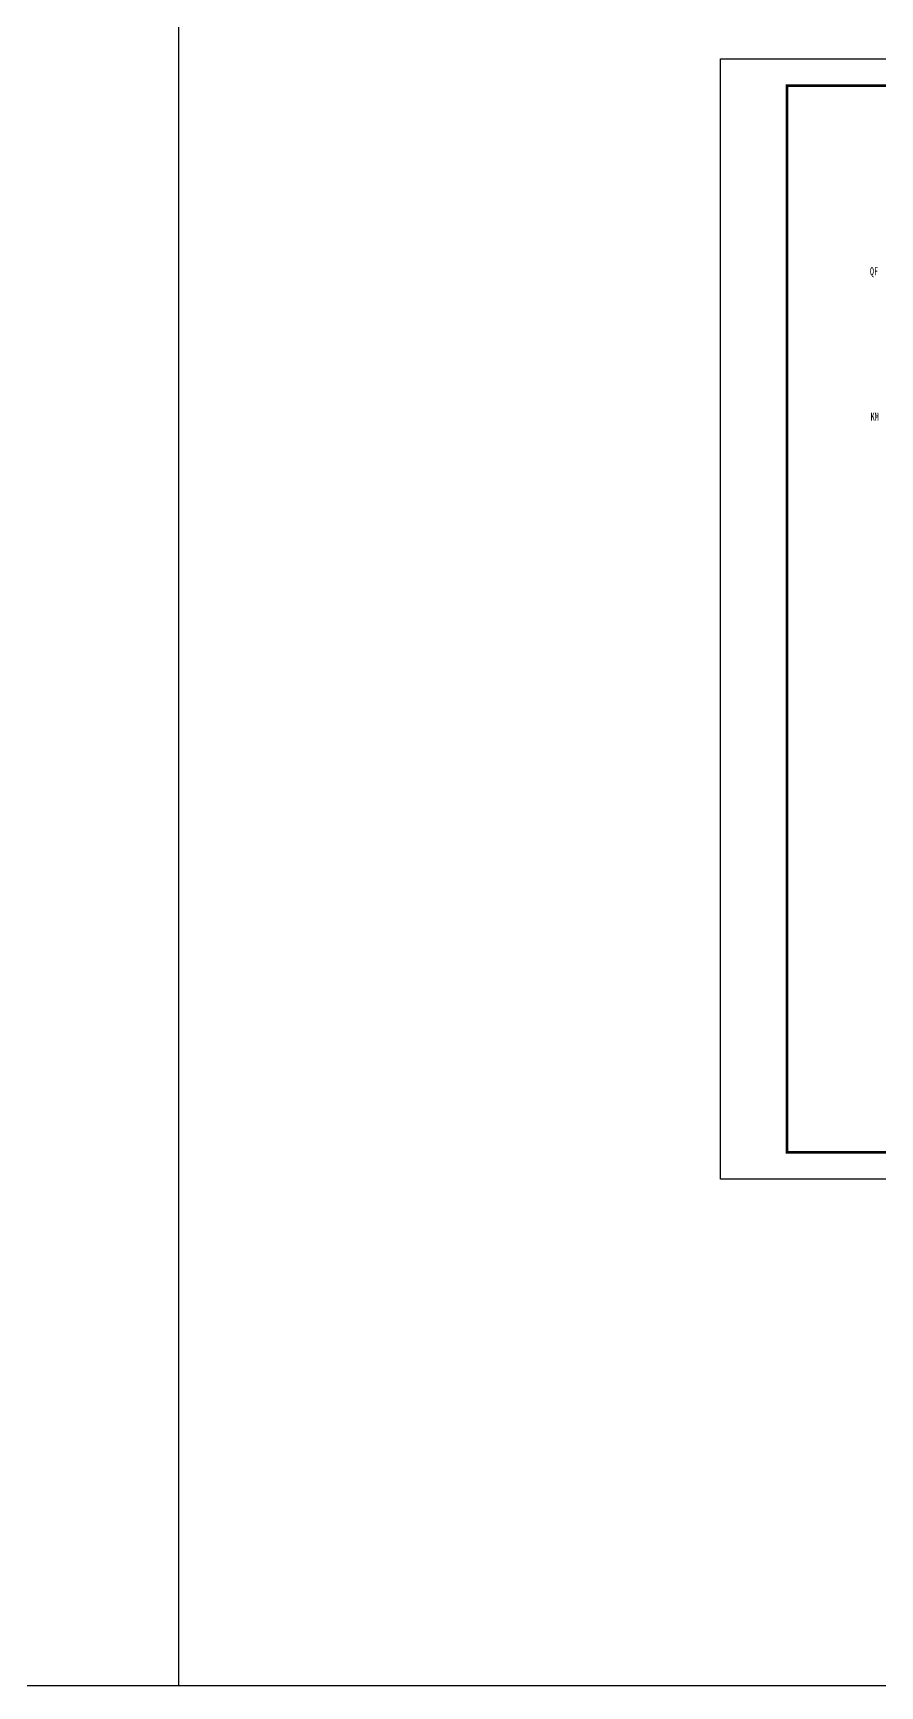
# Model space of a CAD drawing. Header units: millimetres. Extents: x -24326 to 675674, y 148048 to 606396.
# Drawn here: x 70207 to 101953, y 148048 to 210015 of the extents above; entities that cross this region are included whole.
import ezdxf
from ezdxf.enums import TextEntityAlignment as Align

# ---------------------------------------------------------------- set-up
doc = ezdxf.new("R2010")
doc.units = ezdxf.units.MM
for name, color, linetype in [('TEXT', 4, 'Continuous'), ('图框', 7, 'Continuous'), ('照明平面设备层', 1, 'Continuous')]:
    doc.layers.add(name, color=color, linetype=linetype)
doc.styles.add('标准', font='NSimSun.ttf', dxfattribs={"width": 0.667})

msp = doc.modelspace()

# ---------------------------------------------------------------- linework, layer by layer
at = {"color": 2, "linetype": 'ByBlock', "lineweight": -3, "ltscale": 100}
for p, q in [((75673.59742, 148047.80554), (75673.59742, 548047.80554)), ((675673.59742, 148047.80554), (-24326.40258, 148047.80554))]:
    msp.add_line(p, q, dxfattribs=at)
at = {"layer": '图框', "linetype": 'Continuous', "lineweight": 100, "const_width": 100}
msp.add_lwpolyline([(98473.59742, 168047.80554), (154373.59742, 168047.80554), (154373.59742, 208047.80554), (98473.59742, 208047.80554)], close=True, dxfattribs=at)
at = {"layer": '照明平面设备层', "color": 0, "lineweight": -3, "ltscale": 100}
msp.add_lwpolyline([(95973.59742, 209047.80554), (155373.59742, 209047.80554), (155373.59742, 167047.80554), (95973.59742, 167047.80554)], close=True, dxfattribs=at)

# ---------------------------------------------------------------- texts
at = {"layer": 'TEXT', "color": 7, "linetype": 'ByBlock', "ltscale": 100, "style": '标准', "width": 0.667}
for s, p in [('QF', (101731.73599, 200936.71472)), ('KM', (101757.51424, 195485.75518))]:
    msp.add_text(s, height=300, dxfattribs=at).set_placement(p, align=Align.CENTER)

doc.saveas('drawing.dxf')
